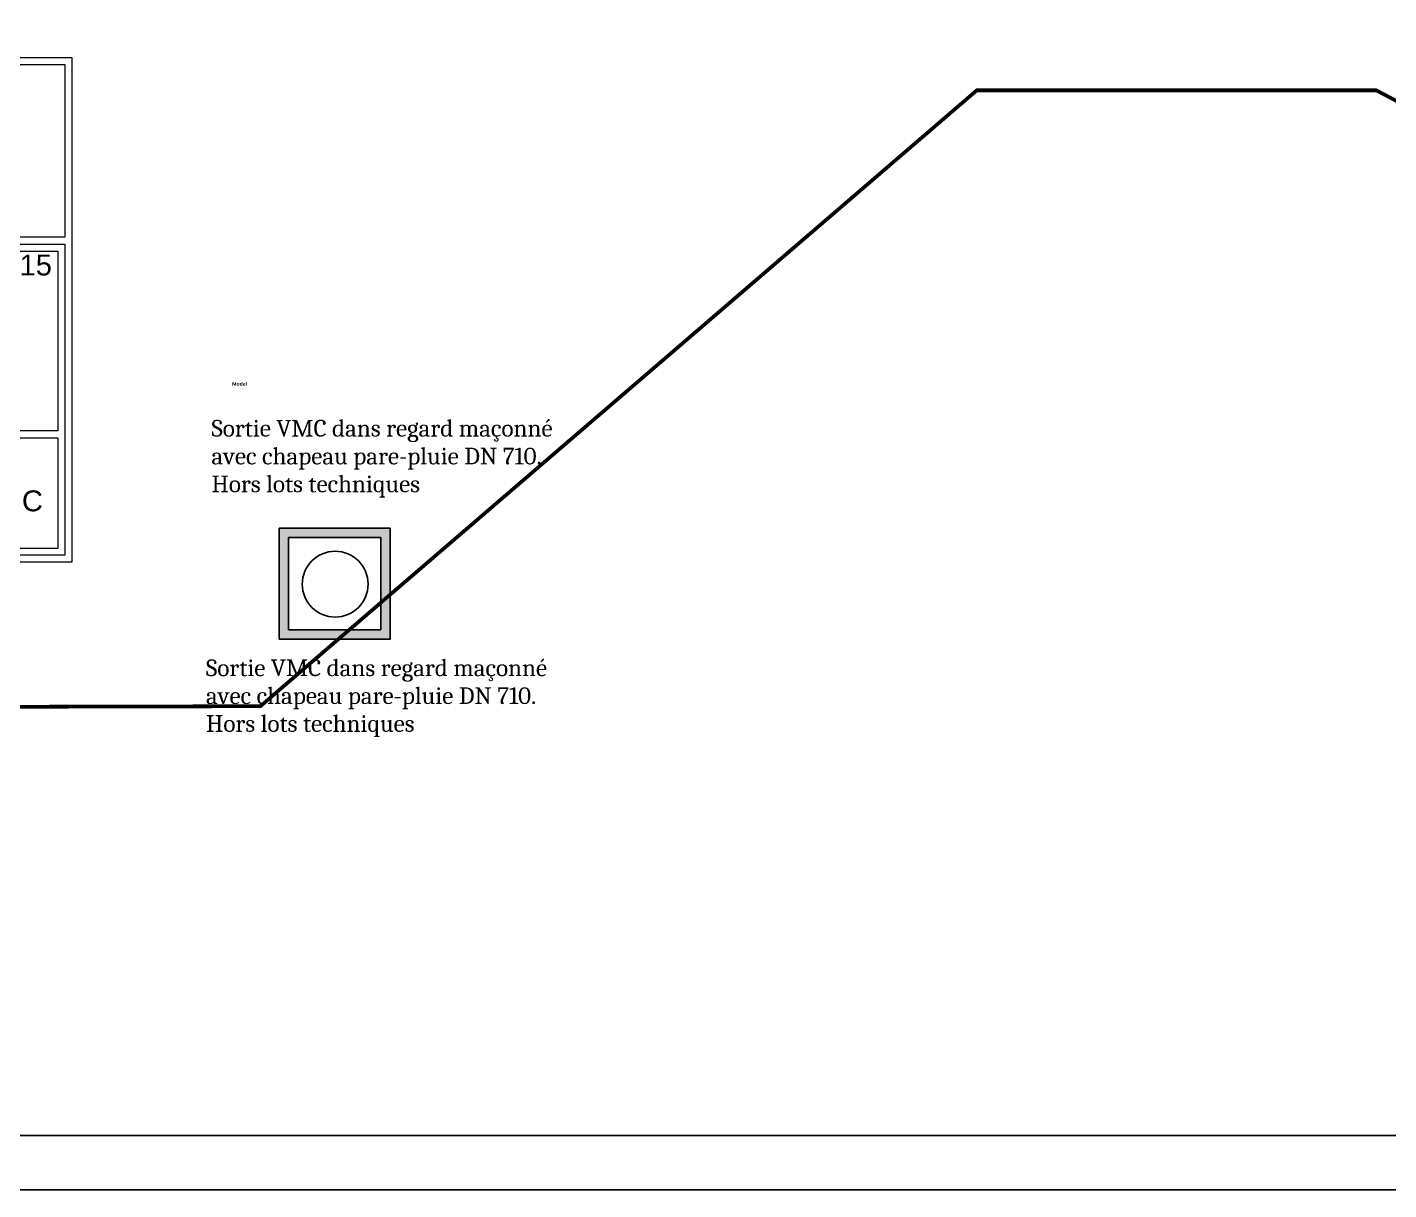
# Model space of a CAD drawing. Header units: centimetres. Extents: x -58072 to 12532, y -30603 to 6224.
# Drawn here: x 6209 to 7676, y 1792 to 3045 of the extents above; entities that cross this region are included whole.
import ezdxf

# ---------------------------------------------------------------- set-up
doc = ezdxf.new("R2010")
doc.units = ezdxf.units.CM
doc.layers.add('prlm-GAZ', color=2, linetype='Continuous', lineweight=25)
doc.layers.add('prlm-ZCARTOUCHE', color=181, linetype='Continuous', lineweight=13)
doc.layers.add('prlm-MOD-PB', color=123, linetype='Continuous')
doc.styles.add('Arial', font='arial.ttf', dxfattribs={"height": 12})
doc.styles.add('prlm-ariblk', font='ariblk.ttf', dxfattribs={"height": 2.7})
doc.styles.add('prlm-mod', font='cambriaz.ttf', dxfattribs={"height": 18})

# ---------------------------------------------------------------- blocks, each defined once
blk = doc.blocks.new('$CTfon')
at = {"color": 0}
blk.add_wipeout([(-104.475, 36.975), (0.475, 36.975), (0.475, -0.475), (-104.475, -0.475)], dxfattribs=at).dxf.layer = 'prlm-ZCARTOUCHE'
at = {"layer": 'prlm-ZCARTOUCHE', "color": 0}
for points in [[(-104, 36.5), (0, 36.5), (0, 0), (-104, 0)], [(-103.5, 36), (-0.5, 36), (-0.5, 23.5), (-103.5, 23.5)], [(-34, 23), (-0.5, 23), (-0.5, 0.5), (-34, 0.5)], [(-1, 9.5), (-33.5, 9.5), (-33.5, 22.5), (-1, 22.5)], [(-1, 1), (-33.5, 1), (-33.5, 9), (-1, 9)]]:
    blk.add_lwpolyline(points, close=True, dxfattribs=at)

msp = doc.modelspace()

# ---------------------------------------------------------------- hatches: boundary and pattern name
at = {"layer": 'prlm-MOD-PB'}
h = msp.add_hatch(color=256, dxfattribs=at)
h.dxf.hatch_style = 1
h.paths.add_polyline_path([(6480.541, 2385.552), (6480.541, 2445.252), (6480.541, 2480.752), (6480.541, 2504.952), (6575.741, 2504.952), (6599.941, 2504.952), (6599.941, 2409.752), (6599.941, 2385.552)])
h.paths.add_polyline_path([(6490.541, 2395.552), (6490.541, 2445.252), (6490.541, 2480.752), (6490.541, 2494.952), (6575.741, 2494.952), (6589.941, 2494.952), (6589.941, 2409.752), (6589.941, 2395.552)], flags=16)

# ---------------------------------------------------------------- linework, layer by layer
at = {"layer": 'prlm-GAZ', "ltscale": 0.8, "const_width": 4}
msp.add_lwpolyline([(2812.976, 2304.706), (6460.168, 2313.199), (7232.183, 2976.973), (7662.663, 2976.973), (7790.514, 2909.886), (8085.32, 2043.919), (8134.686, 2007.284), (9143.651, 2010.985), (9180.94, 2048.275), (9180.94, 2348.491)], dxfattribs=at)
at = {"layer": 'prlm-MOD-PB'}
for points in [[(6480.541, 2385.552), (6480.541, 2445.252), (6480.541, 2480.752), (6480.541, 2504.952), (6575.741, 2504.952), (6599.941, 2504.952), (6599.941, 2409.752), (6599.941, 2385.552)], [(6490.541, 2395.552), (6490.541, 2445.252), (6490.541, 2480.752), (6490.541, 2494.952), (6575.741, 2494.952), (6589.941, 2494.952), (6589.941, 2409.752), (6589.941, 2395.552), (6490.541, 2395.552)]]:
    msp.add_lwpolyline(points, close=True, dxfattribs=at)
msp.add_circle((6540.743, 2444.755), 35.5, dxfattribs=at)

# ---------------------------------------------------------------- texts
at = {"layer": 'prlm-MOD-PB', "ltscale": 25, "char_height": 18, "attachment_point": 1, "style": 'prlm-mod'}
for insert in [(6407.396, 2621.827), (6401.518, 2363.576)]:
    msp.add_mtext_dynamic_manual_height_columns('Sortie VMC dans regard maçonné avec chapeau pare-pluie DN 710.\\PHors lots techniques', width=378.7967, gutter_width=75, heights=[0], dxfattribs=dict(at, insert=insert))
at = {"layer": 'prlm-ZCARTOUCHE', "insert": (6429.715, 2662.296), "char_height": 3.5, "attachment_point": 1, "style": 'prlm-ariblk'}
msp.add_mtext('Model', dxfattribs=at)

# ---------------------------------------------------------------- next in the draw order: block references
at = {"layer": 'prlm-ZCARTOUCHE', "xscale": 14.90296738853795, "yscale": 14.90296738853795, "zscale": 14.90296738853795}
msp.add_blockref('$CTfon', (6256.927, 2468.438), dxfattribs=at)

# ---------------------------------------------------------------- next in the draw order: linework, layer by layer
at = {"layer": 'prlm-ZCARTOUCHE', "lineweight": 25}
for points in [[(2771.907, 5993.518), (12531.708, 5993.518), (12531.708, 1791.987), (2771.907, 1791.987)], [(2820.804, 5944.663), (12473.032, 5944.663), (12473.032, 1850.613), (2820.804, 1850.613)]]:
    msp.add_lwpolyline(points, close=True, dxfattribs=at)

# ---------------------------------------------------------------- next in the draw order: texts
at = {"layer": 'prlm-ZCARTOUCHE', "color": 1, "lineweight": 30, "ltscale": 25, "style": 'Arial'}
msp.add_text('EXE ELEC 14/09/2015', height=22.5, dxfattribs=at).set_placement((5915.806, 2777.487))
at = {"layer": 'prlm-ZCARTOUCHE', "color": 1, "ltscale": 25, "style": 'Arial'}
msp.add_text('INDICE C', height=22.5, dxfattribs=at).set_placement((6087.884, 2523.263))

doc.saveas('drawing.dxf')
